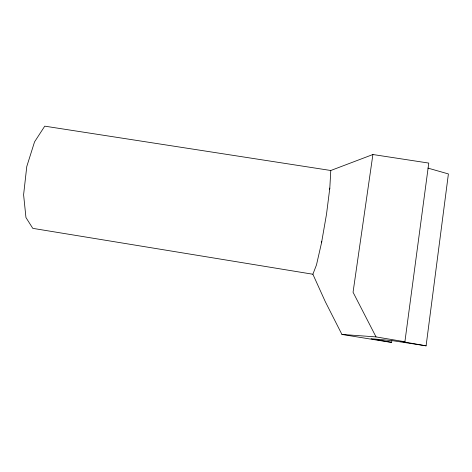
<?xml version="1.0" encoding="UTF-8"?>
<svg xmlns="http://www.w3.org/2000/svg" width="472" height="472" viewBox="0 0 472 472"><rect width="100%" height="100%" fill="white"/><g stroke="black" fill="none" stroke-linecap="round" stroke-linejoin="round"><path stroke-width="0.71" d="M391.86 340.873L391.666 342.318L388.816 342.029L341.934 334.447L325.314 301.708L312.883 274.238L316.488 264.892L321.544 242.755L326.53 214.064L329.81 188.08L330.783 170.498L372.904 154.521L428.771 163.082L404.899 341.763L400.976 341.409L426.098 345.84L448.4 173.938L427.921 168.097M372.904 154.521L353.056 292.251L376.036 336.908L404.899 341.763M321.544 242.755L321.762 241.292M329.586 189.537L329.81 188.08M341.934 334.447L376.036 336.908M426.098 345.84L392.232 340.619L371.063 338.719L391.666 342.318M330.783 170.498L44.751 126.16L34.544 141.883L26.78 166.504L23.6 194.753L25.954 217.539L32.78 228.354L312.883 274.238"/></g></svg>
